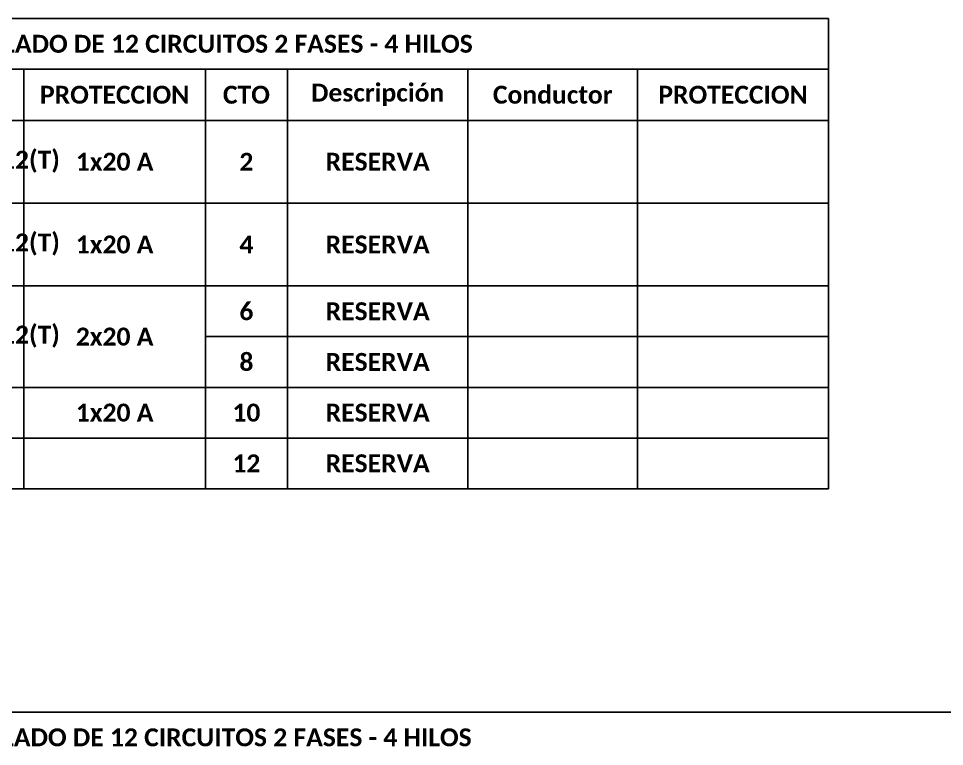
# Paper-space layout 'CUADRO DE CARGAS' of a CAD drawing. Header units: millimetres. Extents: x -541 to 452, y 214 to 916.
# Drawn here: x -360.3 to -178, y 393.7 to 537 of the extents above; entities that cross this region are included whole.
import ezdxf

# ---------------------------------------------------------------- set-up
doc = ezdxf.new("R2010")
doc.units = ezdxf.units.MM
doc.styles.get("Standard").update_dxf_attribs({"font": 'arial.ttf'})

# ---------------------------------------------------------------- blocks, each defined once
blk = doc.blocks.new('*T131')
at = {"linetype": 'ByBlock', "lineweight": -2, "transparency": 16777216}
for p, q in [((0, 0), (274.05, 0)), ((0, 0), (0, -92.59)), ((0, -9.98), (274.05, -9.98)), ((16.99, -9.98), (16.99, -92.59)), ((64.38, -9.98), (64.38, -92.59)), ((115.65, -9.98), (115.65, -92.59)), ((151.38, -9.98), (151.38, -92.59)), ((167.51, -9.98), (167.51, -92.59)), ((203.06, -9.98), (203.06, -92.59)), ((236.45, -9.98), (236.45, -92.59)), ((274.05, -9.98), (274.05, -92.59)), ((0, -20.05), (274.05, -20.05)), ((0, -36.36), (274.05, -36.36)), ((0, -52.67), (274.05, -52.67)), ((0, -62.65), (16.99, -62.65)), ((151.38, -62.65), (274.05, -62.65)), ((0, -72.63), (274.05, -72.63)), ((0, -82.61), (274.05, -82.61)), ((0, -92.59), (236.45, -92.59))]:
    blk.add_line(p, q, dxfattribs=at)
at = {"color": 0, "linetype": 'ByBlock', "lineweight": -2, "transparency": 16777216}
for p, q in [((274.05, 0), (274.05, -9.98)), ((236.45, -92.59), (274.05, -92.59))]:
    blk.add_line(p, q, dxfattribs=at)
at = {"color": 0, "transparency": 16777216, "char_height": 3.5228, "attachment_point": 5}
for s, insert, width in [('{\\fCalibri|b1|i0|c0;\\c0;TABLERO P1 REGULADO DE 12 CIRCUITOS 2 FASES - 4 HILOS   ', (137.03, -4.99), 268.7685), ('{\\fCalibri|b1|i0|c0;\\c0;Descripción ', (40.68, -15.02), 42.1035), ('{\\fCalibri|b1|i0|c0;\\c0;Descripción ', (185.29, -15.02), 30.265), ('{\\fCalibri|b1|i0|c0;\\c0;CTO', (8.49, -15.02), 11.7052), ('{\\fCalibri|b1|i0|c0;\\c0;Conductor', (90.01, -15.02), 45.9859), ('{\\fCalibri|b1|i0|c0;\\c0;PROTECCION', (133.51, -15.02), 30.4514), ('{\\fCalibri|b1|i0|c0;\\c0;CTO', (159.45, -15.02), 10.8454), ('{\\fCalibri|b1|i0|c0;\\c0;Conductor', (219.76, -15.02), 28.1076), ('{\\fCalibri|b1|i0|c0;\\c0;PROTECCION', (255.25, -15.02), 32.3155), ('{\\fCalibri|b1|i0|c0;\\c0;1', (8.49, -28.21), 11.7052), ('{\\fCalibri|b1|i0|c0;\\c0;RESERVA', (40.68, -28.21), 42.1035), ('{\\fCalibri|b1|i0|c0;\\c0;1N°12(F)+1N°12(N)+1N°12(T)', (90.01, -28.21), 45.9859), ('{\\fCalibri|b1|i0|c0;\\c0;1x20 A', (133.51, -28.21), 30.4514), ('{\\fCalibri|b1|i0|c0;\\c0;2', (159.45, -28.21), 10.8454), ('{\\fCalibri|b1|i0|c0;\\c0;RESERVA', (185.29, -28.21), 30.265), ('{\\fCalibri|b1|i0|c0;\\c0;', (219.76, -28.21), 28.1076), ('{\\fCalibri|b1|i0|c0;\\c0;', (255.25, -28.21), 32.3155), ('{\\fCalibri|b1|i0|c0;\\c0;1N°12(F)+1N°12(N)+1N°12(T)', (90.01, -44.51), 45.9859), ('{\\fCalibri|b1|i0|c0;\\c0;3', (8.49, -44.51), 11.7052), ('{\\fCalibri|b1|i0|c0;\\c0;Torniquete', (40.68, -44.51), 42.1035), ('{\\fCalibri|b1|i0|c0;\\c0;1x20 A', (133.51, -44.51), 30.4514), ('{\\fCalibri|b1|i0|c0;\\c0;4', (159.45, -44.51), 10.8454), ('{\\fCalibri|b1|i0|c0;\\c0;RESERVA', (185.29, -44.51), 30.265), ('{\\fCalibri|b1|i0|c0;\\c0;', (219.76, -44.51), 28.1076), ('{\\fCalibri|b1|i0|c0;\\c0;', (255.25, -44.51), 32.3155), ('{\\fCalibri|b1|i0|c0;\\c0;5', (8.49, -57.66), 11.7052), ('{\\fCalibri|b1|i0|c0;\\c0;6', (159.45, -57.66), 10.8454), ('{\\fCalibri|b1|i0|c0;\\c0;RESERVA', (185.29, -57.66), 30.265), ('{\\fCalibri|b1|i0|c0;\\c0;', (219.76, -57.66), 28.1076), ('{\\fCalibri|b1|i0|c0;\\c0;', (255.25, -57.66), 32.3155), ('{\\fCalibri|b1|i0|c0;\\c0;2N°12(F)+1N°12(N)+1N°12(T)', (90.01, -62.65), 45.9859), ('{\\fCalibri|b1|i0|c0;\\c0;Talanquera 220v', (40.68, -62.65), 42.1035), ('{\\fCalibri|b1|i0|c0;\\c0;2x20 A', (133.51, -62.65), 30.4514), ('{\\fCalibri|b1|i0|c0;\\c0;7', (8.49, -67.64), 11.7052), ('{\\fCalibri|b1|i0|c0;\\c0;8', (159.45, -67.64), 10.8454), ('{\\fCalibri|b1|i0|c0;\\c0;RESERVA', (185.29, -67.64), 30.265), ('{\\fCalibri|b1|i0|c0;\\c0;', (219.76, -67.64), 28.1076), ('{\\fCalibri|b1|i0|c0;\\c0;', (255.25, -67.64), 32.3155), ('{\\fCalibri|b1|i0|c0;\\c0;9', (8.49, -77.62), 11.7052), ('{\\fCalibri|b1|i0|c0;\\c0;Tomas recepcion', (40.68, -77.62), 42.1035), ('{\\fCalibri|b1|i0|c0;\\c0;1x20 A', (133.51, -77.62), 30.4514), ('{\\fCalibri|b1|i0|c0;\\c0;10', (159.45, -77.62), 10.8454), ('{\\fCalibri|b1|i0|c0;\\c0;RESERVA', (185.29, -77.62), 30.265), ('{\\fCalibri|b1|i0|c0;\\c0;', (90.01, -77.62), 45.9859), ('{\\fCalibri|b1|i0|c0;\\c0;', (219.76, -77.62), 28.1076), ('{\\fCalibri|b1|i0|c0;\\c0;', (255.25, -77.62), 32.3155), ('{\\fCalibri|b1|i0|c0;\\c0;11', (8.49, -87.6), 11.7052), ('{\\fCalibri|b1|i0|c0;\\c0;RESERVA', (40.68, -87.6), 42.1035), ('{\\fCalibri|b1|i0|c0;\\c0;12', (159.45, -87.6), 10.8454), ('{\\fCalibri|b1|i0|c0;\\c0;RESERVA', (185.29, -87.6), 30.265), ('{\\fCalibri|b1|i0|c0;\\c0;', (90.01, -87.6), 45.9859), ('{\\fCalibri|b1|i0|c0;\\c0;', (133.51, -87.6), 30.4514), ('{\\fCalibri|b1|i0|c0;\\c0;', (219.76, -87.6), 28.1076), ('{\\fCalibri|b1|i0|c0;\\c0;', (255.25, -87.6), 32.3155)]:
    blk.add_mtext(s, dxfattribs=dict(at, insert=insert, width=width))
blk = doc.blocks.new('*T138')
at = {"linetype": 'ByBlock', "lineweight": -2, "transparency": 16777216}
for p, q in [((0, 0), (338.65, 0)), ((0, 0), (0, -105.24)), ((0, -9.98), (338.65, -9.98)), ((18.22, -9.98), (18.22, -105.24)), ((83.16, -9.98), (83.16, -105.24)), ((134.43, -9.98), (134.43, -105.24)), ((170.17, -9.98), (170.17, -105.24)), ((186.7, -9.98), (186.7, -105.24)), ((244.81, -9.98), (244.81, -105.24)), ((301.05, -9.98), (301.05, -105.24)), ((338.65, -9.98), (338.65, -105.24)), ((0, -20.05), (338.65, -20.05)), ((0, -36.36), (338.65, -36.36)), ((0, -52.67), (338.65, -52.67)), ((0, -68.97), (338.65, -68.97)), ((0, -78.96), (338.65, -78.96)), ((0, -95.26), (338.65, -95.26)), ((0, -105.24), (301.05, -105.24))]:
    blk.add_line(p, q, dxfattribs=at)
at = {"color": 0, "linetype": 'ByBlock', "lineweight": -2, "transparency": 16777216}
for p, q in [((338.65, 0), (338.65, -9.98)), ((301.05, -105.24), (338.65, -105.24))]:
    blk.add_line(p, q, dxfattribs=at)
at = {"color": 0, "transparency": 16777216, "char_height": 3.5228, "attachment_point": 5}
for s, insert, width in [('{\\fCalibri|b1|i0|c0;\\c0;TABLERO P4 REGULADO DE 12 CIRCUITOS 2 FASES - 4 HILOS   ', (169.33, -4.99), 333.3661), ('{\\fCalibri|b1|i0|c0;\\c0;Descripción ', (50.69, -15.02), 59.6562), ('{\\fCalibri|b1|i0|c0;\\c0;Descripción ', (215.76, -15.02), 52.821), ('{\\fCalibri|b1|i0|c0;\\c0;CTO', (9.11, -15.02), 12.9363), ('{\\fCalibri|b1|i0|c0;\\c0;Conductor', (108.8, -15.02), 45.9859), ('{\\fCalibri|b1|i0|c0;\\c0;PROTECCION', (152.3, -15.02), 30.4514), ('{\\fCalibri|b1|i0|c0;\\c0;CTO', (178.44, -15.02), 11.2539), ('{\\fCalibri|b1|i0|c0;\\c0;Conductor', (272.93, -15.02), 50.9569), ('{\\fCalibri|b1|i0|c0;\\c0;PROTECCION', (319.85, -15.02), 32.3155), ('{\\fCalibri|b1|i0|c0;\\c0;1', (9.11, -28.21), 12.9363), ('{\\fCalibri|b1|i0|c0;\\c0;Intrucion', (50.69, -28.21), 59.6562), ('{\\fCalibri|b1|i0|c0;\\c0;1N°12(F)+1N°12(N)+1N°12(T)', (108.8, -28.21), 45.9859), ('{\\fCalibri|b1|i0|c0;\\c0;1x20 A', (152.3, -28.21), 30.4514), ('{\\fCalibri|b1|i0|c0;\\c0;2', (178.44, -28.21), 11.2539), ('{\\fCalibri|b1|i0|c0;\\c0;Monitoreo', (215.76, -28.21), 52.821), ('{\\fCalibri|b1|i0|c0;\\c0;1N°12(F)+1N°12(N)+1N°12(T)', (272.93, -28.21), 50.9569), ('{\\fCalibri|b1|i0|c0;\\c0;1x20 A', (319.85, -28.21), 32.3155), ('{\\fCalibri|b1|i0|c0;\\c0;1N°12(F)+1N°12(N)+1N°12(T)', (108.8, -44.51), 45.9859), ('{\\fCalibri|b1|i0|c0;\\c0;1N°12(F)+1N°12(N)+1N°12(T)', (272.93, -44.51), 50.9569), ('{\\fCalibri|b1|i0|c0;\\c0;3', (9.11, -44.51), 12.9363), ('{\\fCalibri|b1|i0|c0;\\c0;Rack', (50.69, -44.51), 59.6562), ('{\\fCalibri|b1|i0|c0;\\c0;1x20 A', (152.3, -44.51), 30.4514), ('{\\fCalibri|b1|i0|c0;\\c0;4', (178.44, -44.51), 11.2539), ('{\\fCalibri|b1|i0|c0;\\c0;Rack', (215.76, -44.51), 52.821), ('{\\fCalibri|b1|i0|c0;\\c0;1x20 A', (319.85, -44.51), 32.3155), ('{\\fCalibri|b1|i0|c0;\\c0;1N°12(F)+1N°12(N)+1N°12(T)', (108.8, -60.82), 45.9859), ('{\\fCalibri|b1|i0|c0;\\c0;Seguridad', (215.76, -60.82), 52.821), ('{\\fCalibri|b1|i0|c0;\\c0;1N°12(F)+1N°12(N)+1N°12(T)', (272.93, -60.82), 50.9569), ('{\\fCalibri|b1|i0|c0;\\c0;5', (9.11, -60.82), 12.9363), ('{\\fCalibri|b1|i0|c0;\\c0;Rci', (50.69, -60.82), 59.6562), ('{\\fCalibri|b1|i0|c0;\\c0;1x20 A', (152.3, -60.82), 30.4514), ('{\\fCalibri|b1|i0|c0;\\c0;6', (178.44, -60.82), 11.2539), ('{\\fCalibri|b1|i0|c0;\\c0;1x20 A', (319.85, -60.82), 32.3155), ('{\\fCalibri|b1|i0|c0;\\c0;7', (9.11, -73.96), 12.9363), ('{\\fCalibri|b1|i0|c0;\\c0;RESERVA', (50.69, -73.96), 59.6562), ('{\\fCalibri|b1|i0|c0;\\c0;8', (178.44, -73.96), 11.2539), ('{\\fCalibri|b1|i0|c0;\\c0;RESERVA', (215.76, -73.96), 52.821), ('{\\fCalibri|b1|i0|c0;\\c0;', (108.8, -73.96), 45.9859), ('{\\fCalibri|b1|i0|c0;\\c0;', (152.3, -73.96), 30.4514), ('{\\fCalibri|b1|i0|c0;\\c0;', (272.93, -73.96), 50.9569), ('{\\fCalibri|b1|i0|c0;\\c0;', (319.85, -73.96), 32.3155), ('{\\fCalibri|b1|i0|c0;\\c0;9', (9.11, -87.11), 12.9363), ('{\\fCalibri|b1|i0|c0;\\c0;Control iluminacion', (50.69, -87.11), 59.6562), ('{\\fCalibri|b1|i0|c0;\\c0;1N°12(F)+1N°12(N)+1N°12(T)', (108.8, -87.11), 45.9859), ('{\\fCalibri|b1|i0|c0;\\c0;1x20 A', (152.3, -87.11), 30.4514), ('{\\fCalibri|b1|i0|c0;\\c0;10', (178.44, -87.11), 11.2539), ('{\\fCalibri|b1|i0|c0;\\c0;RESERVA', (215.76, -87.11), 52.821), ('{\\fCalibri|b1|i0|c0;\\c0;', (272.93, -87.11), 50.9569), ('{\\fCalibri|b1|i0|c0;\\c0;', (319.85, -87.11), 32.3155), ('{\\fCalibri|b1|i0|c0;\\c0;RESERVA', (50.69, -100.25), 59.6562), ('{\\fCalibri|b1|i0|c0;\\c0;RESERVA', (215.76, -100.25), 52.821), ('{\\fCalibri|b1|i0|c0;\\c0;11', (9.11, -100.25), 12.9363), ('{\\fCalibri|b1|i0|c0;\\c0;', (108.8, -100.25), 45.9859), ('{\\fCalibri|b1|i0|c0;\\c0;', (152.3, -100.25), 30.4514), ('{\\fCalibri|b1|i0|c0;\\c0;12', (178.44, -100.25), 11.2539), ('{\\fCalibri|b1|i0|c0;\\c0;', (272.93, -100.25), 50.9569), ('{\\fCalibri|b1|i0|c0;\\c0;', (319.85, -100.25), 32.3155)]:
    blk.add_mtext(s, dxfattribs=dict(at, insert=insert, width=width))

psp = doc.layouts.new('CUADRO DE CARGAS')

# ---------------------------------------------------------------- block references
for name, p in [('*T131', (-474.93, 537.04)), ('*T138', (-507.44, 400.45))]:
    psp.add_blockref(name, p)

doc.saveas('drawing.dxf')
